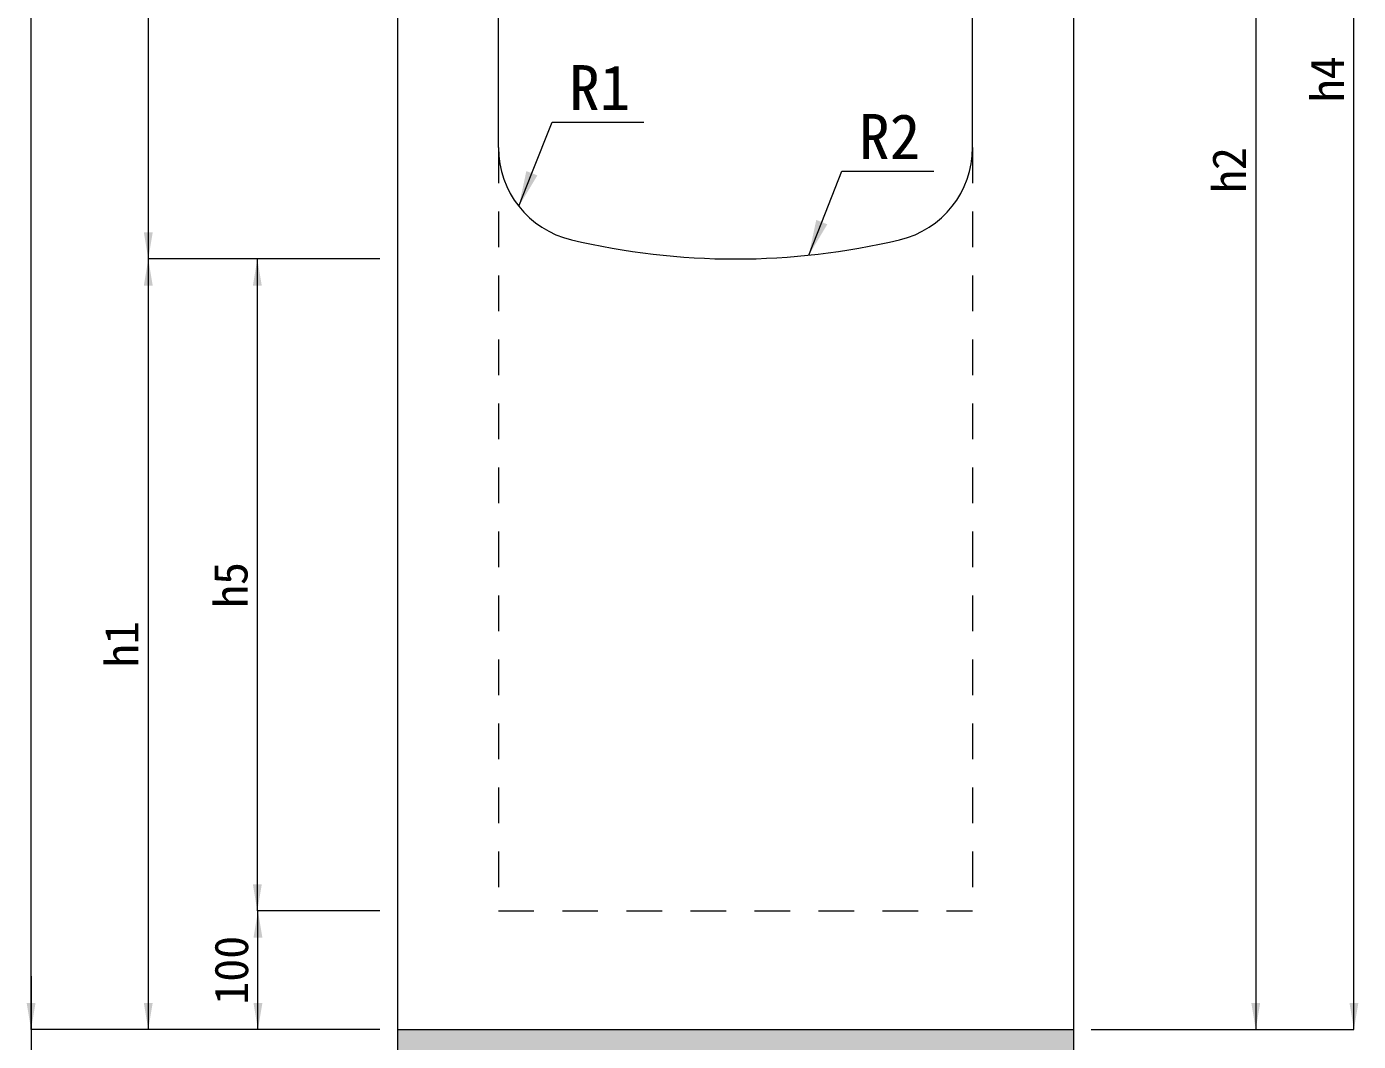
# Model space of a CAD drawing. Units: millimetres, scale not verified. Extents: x 289 to 42849, y -1182 to 27464.
# Drawn here: x 27988 to 29111, y 3615 to 4471 of the extents above; entities that cross this region are included whole.
import ezdxf
from ezdxf.enums import TextEntityAlignment as Align

# ---------------------------------------------------------------- set-up
doc = ezdxf.new("R2010")
doc.units = ezdxf.units.MM
doc.header["$LTSCALE"] = 40
doc.linetypes.add('USER2', pattern=[1.35, 0.75, -0.6])
for name, color, linetype, lineweight in [('0_2', 7, 'Continuous', 20), ('寸法引出', 7, 'Continuous', 9), ('寸法線', 7, 'Continuous', 9), ('本体', 2, 'Continuous', 9), ('ﾊｯﾁﾝｸﾞ', 7, 'Continuous', 5)]:
    doc.layers.add(name, color=color, linetype=linetype, lineweight=lineweight)
doc.styles.add('ＭＳ ゴシック', font='')
doc.styles.get('ＭＳ ゴシック').set_extended_font_data('MS Gothic')

# ---------------------------------------------------------------- blocks, each defined once
blk = doc.blocks.new('filled_arrow')
at = {"color": 0, "linetype": 'Continuous', "lineweight": -2}
blk.add_solid([(7.5, 1.25), (0, 0), (7.5, -1.25)], dxfattribs=at)

msp = doc.modelspace()

# ---------------------------------------------------------------- hatches: boundary and pattern name
at = {"layer": 'ﾊｯﾁﾝｸﾞ'}
msp.add_hatch(color=8, dxfattribs=at).paths.add_polyline_path([(28870.55, 3604.53), (28870.55, 3624.52), (28300.55, 3624.52), (28300.55, 3604.53)])

# ---------------------------------------------------------------- linework, layer by layer
at = {"layer": '0_2'}
for p, q in [((28300.55, 3624.52), (28300.55, 3604.53)), ((28870.55, 3624.52), (28870.55, 3604.53))]:
    msp.add_line(p, q, dxfattribs=at)
at = {"layer": '寸法引出'}
for p, q in [((27991.39, 3669.52), (27991.39, 3559.53)), ((28285.55, 3624.52), (27991.39, 3624.52))]:
    msp.add_line(p, q, dxfattribs=at)
at = {"layer": '寸法線'}
for p, q in [((29107.16, 3624.52), (29107.16, 5227.57)), ((27991.39, 3624.52), (27991.39, 5164.53)), ((28090.23, 5074.52), (28090.23, 4274.52)), ((29024.35, 5074.52), (29024.35, 3624.52)), ((28285.55, 4274.52), (28090.23, 4274.52)), ((28090.23, 4274.52), (28090.23, 3624.52)), ((28285.55, 4274.52), (28090.23, 4274.52)), ((28182.24, 3724.52), (28182.24, 4274.52)), ((28260.55, 4274.52), (28182.24, 4274.52)), ((28275.55, 3724.52), (28182.24, 3724.52)), ((28182.74, 3624.52), (28182.74, 3724.52)), ((28285.55, 3724.52), (28182.74, 3724.52)), ((28285.55, 3624.52), (27991.39, 3624.52)), ((28285.55, 3624.52), (28090.23, 3624.52)), ((28285.55, 3624.52), (28182.74, 3624.52)), ((28885.55, 3624.52), (29024.35, 3624.52)), ((28885.55, 3624.52), (29107.16, 3624.52))]:
    msp.add_line(p, q, dxfattribs=at)
for points in [[(28402.79, 4318.95), (28413.81, 4346.85), (28430.78, 4389.82), (28508.33, 4389.82)], [(28647.33, 4277.71), (28658.34, 4305.62), (28675.32, 4348.59), (28752.86, 4348.59)]]:
    msp.add_lwpolyline(points, dxfattribs=at)
at = {"layer": '本体', "lineweight": 20}
for p, q in [((28385.55, 4368.56), (28385.55, 5084.52)), ((28300.55, 5074.52), (28300.55, 3624.52)), ((28785.55, 4368.56), (28785.55, 5074.52)), ((28870.55, 5074.52), (28870.55, 3624.52)), ((28300.55, 3624.52), (28870.55, 3624.52))]:
    msp.add_line(p, q, dxfattribs=at)
at = {"layer": '本体', "linetype": 'USER2'}
for p, q in [((28385.55, 4368.56), (28385.55, 3724.52)), ((28785.55, 4368.56), (28785.55, 3724.52)), ((28385.55, 3724.52), (28785.55, 3724.52))]:
    msp.add_line(p, q, dxfattribs=at)
at = {"layer": '本体', "lineweight": 20}
for centre, radius, start, end in [((28465.55, 4368.56), 80, 180, 256.65766), ((28705.55, 4368.56), 80, 283.34233, 0), ((28585.55, 4874.52), 600, 256.65762, 283.34237)]:
    msp.add_arc(centre, radius, start, end, dxfattribs=at)

# ---------------------------------------------------------------- block references
at = {"layer": '寸法引出', "xscale": 3, "yscale": 3, "rotation": 90}
msp.add_blockref('filled_arrow', (27991.39, 3624.52), dxfattribs=at)
at = {"layer": '寸法線'}
for p, xscale, yscale, rotation in [((28402.79, 4318.95), 4, 4, 68.5), ((28647.33, 4277.71), 4, 4, 68.5), ((28090.23, 4274.52), 3, 3, 90), ((28090.23, 4274.52), 3, 3, 270), ((28182.24, 4274.52), 3, 3, 270), ((28182.24, 3724.52), 3, 3, 90), ((28182.74, 3724.52), 3, 3, 270), ((27991.39, 3624.52), 3, 3, 90), ((28090.23, 3624.52), 3, 3, 90), ((28182.74, 3624.52), 3, 3, 90), ((29024.35, 3624.52), 3, 3, 90), ((29107.16, 3624.52), 3, 3, 90)]:
    msp.add_blockref('filled_arrow', p, dxfattribs=dict(at, xscale=xscale, yscale=yscale, rotation=rotation))

# ---------------------------------------------------------------- texts
at = {"layer": '寸法線', "style": 'ＭＳ ゴシック'}
for s, p in [('R1', (28471.06, 4419.07)), ('R2', (28715.6, 4377.83))]:
    msp.add_text(s, height=37.98, dxfattribs=at).set_placement(p, align=Align.MIDDLE_CENTER)
for s, p in [('h4', (29084.66, 4426.04)), ('h2', (29001.85, 4349.52)), ('h5', (28159.74, 3999.52)), ('h1', (28067.73, 3949.52)), ('100', (28160.24, 3674.52))]:
    msp.add_text(s, height=28.48, rotation=90, dxfattribs=at).set_placement(p, align=Align.MIDDLE_CENTER)

doc.saveas('drawing.dxf')
